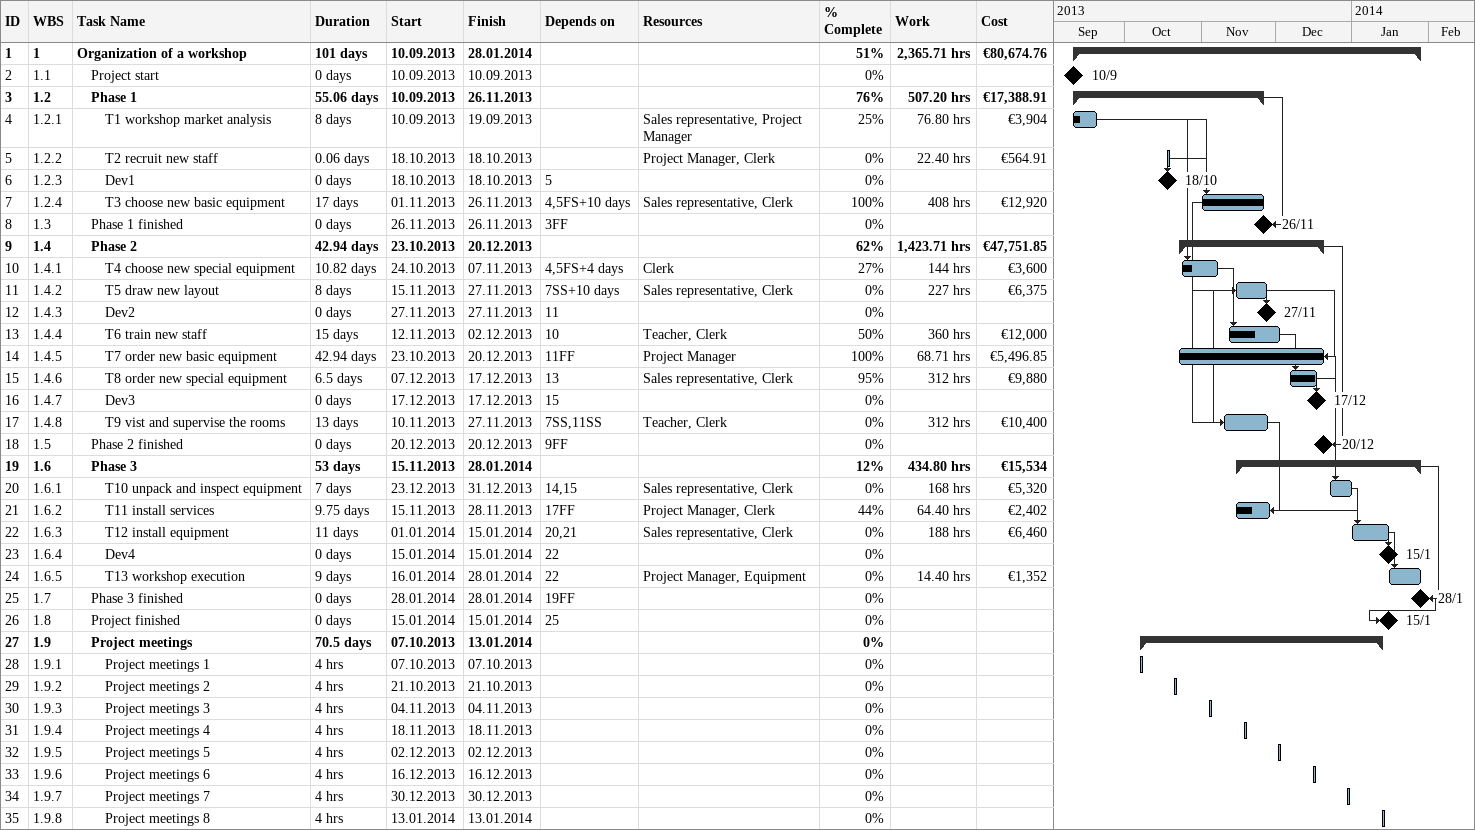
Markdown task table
| ID | WBS | Task | Duration | Start | Finish | Predecessors | Resources | % complete | Work (h) | Cost (€) |
|---|---|---|---|---|---|---|---|---|---|---|
| 1 | 1 | **Organization of a workshop** | 101d | 2013-09-10 | 2014-01-28 |  |  | 51 | 2365.71 | 80674.76 |
| 2 | 1.1 | Project start | 0d | 2013-09-10 | 2013-09-10 |  |  | 0 |  |  |
| 3 | 1.2 | **Phase 1** | 55.06d | 2013-09-10 | 2013-11-26 |  |  | 76 | 507.20 | 17388.91 |
| 4 | 1.2.1 | T1 workshop market analysis | 8d | 2013-09-10 | 2013-09-19 |  | Sales representative, Project Manager | 25 | 76.80 | 3904 |
| 5 | 1.2.2 | T2 recruit new staff | 0.06d | 2013-10-18 | 2013-10-18 |  | Project Manager, Clerk | 0 | 22.40 | 564.91 |
| 6 | 1.2.3 | Dev1 | 0d | 2013-10-18 | 2013-10-18 | 5 |  | 0 |  |  |
| 7 | 1.2.4 | T3 choose new basic equipment | 17d | 2013-11-01 | 2013-11-26 | 4, 5FS+10d | Sales representative, Clerk | 100 | 408 | 12920 |
| 8 | 1.3 | Phase 1 finished | 0d | 2013-11-26 | 2013-11-26 | 3FF |  | 0 |  |  |
| 9 | 1.4 | **Phase 2** | 42.94d | 2013-10-23 | 2013-12-20 |  |  | 62 | 1423.71 | 47751.85 |
| 10 | 1.4.1 | T4 choose new special equipment | 10.82d | 2013-10-24 | 2013-11-07 | 4, 5FS+4d | Clerk | 27 | 144 | 3600 |
| 11 | 1.4.2 | T5 draw new layout | 8d | 2013-11-15 | 2013-11-27 | 7SS+10d | Sales representative, Clerk | 0 | 227 | 6375 |
| 12 | 1.4.3 | Dev2 | 0d | 2013-11-27 | 2013-11-27 | 11 |  | 0 |  |  |
| 13 | 1.4.4 | T6 train new staff | 15d | 2013-11-12 | 2013-12-02 | 10 | Teacher, Clerk | 50 | 360 | 12000 |
| 14 | 1.4.5 | T7 order new basic equipment | 42.94d | 2013-10-23 | 2013-12-20 | 11FF | Project Manager | 100 | 68.71 | 5496.85 |
| 15 | 1.4.6 | T8 order new special equipment | 6.5d | 2013-12-07 | 2013-12-17 | 13 | Sales representative, Clerk | 95 | 312 | 9880 |
| 16 | 1.4.7 | Dev3 | 0d | 2013-12-17 | 2013-12-17 | 15 |  | 0 |  |  |
| 17 | 1.4.8 | T9 vist and supervise the rooms | 13d | 2013-11-10 | 2013-11-27 | 7SS, 11SS | Teacher, Clerk | 0 | 312 | 10400 |
| 18 | 1.5 | Phase 2 finished | 0d | 2013-12-20 | 2013-12-20 | 9FF |  | 0 |  |  |
| 19 | 1.6 | **Phase 3** | 53d | 2013-11-15 | 2014-01-28 |  |  | 12 | 434.80 | 15534 |
| 20 | 1.6.1 | T10 unpack and inspect equipment | 7d | 2013-12-23 | 2013-12-31 | 14, 15 | Sales representative, Clerk | 0 | 168 | 5320 |
| 21 | 1.6.2 | T11 install services | 9.75d | 2013-11-15 | 2013-11-28 | 17FF | Project Manager, Clerk | 44 | 64.40 | 2402 |
| 22 | 1.6.3 | T12 install equipment | 11d | 2014-01-01 | 2014-01-15 | 20, 21 | Sales representative, Clerk | 0 | 188 | 6460 |
| 23 | 1.6.4 | Dev4 | 0d | 2014-01-15 | 2014-01-15 | 22 |  | 0 |  |  |
| 24 | 1.6.5 | T13 workshop execution | 9d | 2014-01-16 | 2014-01-28 | 22 | Project Manager, Equipment | 0 | 14.40 | 1352 |
| 25 | 1.7 | Phase 3 finished | 0d | 2014-01-28 | 2014-01-28 | 19FF |  | 0 |  |  |
| 26 | 1.8 | Project finished | 0d | 2014-01-15 | 2014-01-15 | 25 |  | 0 |  |  |
| 27 | 1.9 | **Project meetings** | 70.5d | 2013-10-07 | 2014-01-13 |  |  | 0 |  |  |
| 28 | 1.9.1 | Project meetings 1 | 4h | 2013-10-07 | 2013-10-07 |  |  | 0 |  |  |
| 29 | 1.9.2 | Project meetings 2 | 4h | 2013-10-21 | 2013-10-21 |  |  | 0 |  |  |
| 30 | 1.9.3 | Project meetings 3 | 4h | 2013-11-04 | 2013-11-04 |  |  | 0 |  |  |
| 31 | 1.9.4 | Project meetings 4 | 4h | 2013-11-18 | 2013-11-18 |  |  | 0 |  |  |
| 32 | 1.9.5 | Project meetings 5 | 4h | 2013-12-02 | 2013-12-02 |  |  | 0 |  |  |
| 33 | 1.9.6 | Project meetings 6 | 4h | 2013-12-16 | 2013-12-16 |  |  | 0 |  |  |
| 34 | 1.9.7 | Project meetings 7 | 4h | 2013-12-30 | 2013-12-30 |  |  | 0 |  |  |
| 35 | 1.9.8 | Project meetings 8 | 4h | 2014-01-13 | 2014-01-13 |  |  | 0 |  |  |
